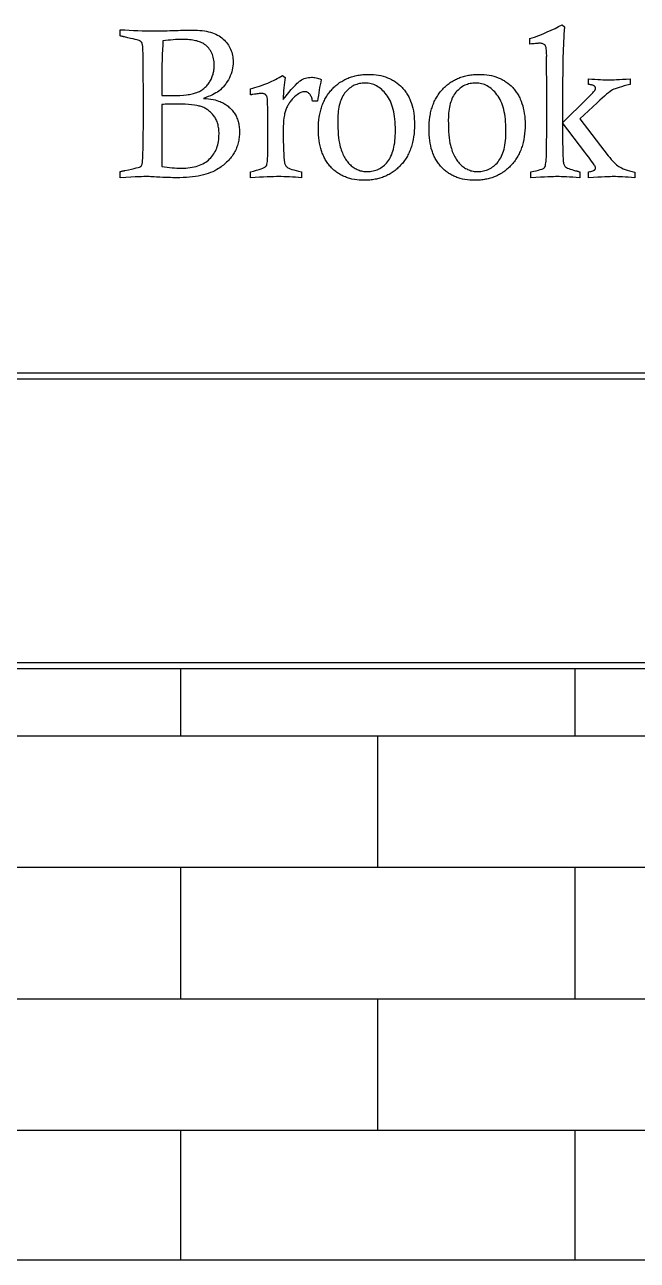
# Model space of a CAD drawing. Extents: x 1231 to 2855, y 3260 to 5268.
# Drawn here: x 2602.1 to 2633.2, y 3259.5 to 3322.2 of the extents above; entities that cross this region are included whole.
import ezdxf

# ---------------------------------------------------------------- set-up
doc = ezdxf.new("R2010")
doc.units = 0
doc.header["$LTSCALE"] = 20
doc.header["$MEASUREMENT"] = 0
for name, color, linetype in [('ACO', 2, 'CONTINUOUS'), ('COTAS', 4, 'CONTINUOUS'), ('MADEIRA', 1, 'CONTINUOUS'), ('PAREDE', 251, 'CONTINUOUS')]:
    doc.layers.add(name, color=color, linetype=linetype)

msp = doc.modelspace()

# ---------------------------------------------------------------- hatches: boundary and pattern name
at = {"layer": 'COTAS'}
h = msp.add_hatch(dxfattribs=at)
h.set_pattern_fill('AR-BRSTD', color=6, scale=2.5, style=0)
h.set_pattern_definition([(0, (0, 3252.779), (0, 6.6675), []), (90, (0, 3252.779), (-10, 6.6675), [6.6675, -6.6675])])
h.paths.add_polyline_path([(2094.345, 3259.522), (2709.645, 3259.522), (2709.645, 3289.543), (2094.345, 3289.543)])

# ---------------------------------------------------------------- linework, layer by layer
at = {"layer": 'ACO'}
for p, q in [((2079.345, 3304.543), (2724.345, 3304.543)), ((2079.345, 3304.243), (2724.345, 3304.243)), ((2079.345, 3289.843), (2724.345, 3289.843)), ((2079.345, 3289.543), (2724.345, 3289.543))]:
    msp.add_line(p, q, dxfattribs=at)
at = {"layer": 'ACO', "color": 124}
for points in [[(2606.933, 3321.633), (2606.933, 3321.943), (2607.166, 3321.931), (2607.392, 3321.919), (2607.616, 3321.909), (2607.833, 3321.9), (2608.047, 3321.894), (2608.255, 3321.891), (2608.459, 3321.888), (2608.661, 3321.888), (2608.788, 3321.888), (2608.921, 3321.888), (2609.052, 3321.891), (2609.185, 3321.891), (2609.322, 3321.894), (2609.458, 3321.9), (2609.595, 3321.903), (2609.734, 3321.909), (2609.868, 3321.912), (2609.998, 3321.915), (2610.116, 3321.919), (2610.231, 3321.922), (2610.333, 3321.925), (2610.429, 3321.928), (2610.519, 3321.928), (2610.6, 3321.928), (2610.727, 3321.925), (2610.851, 3321.922), (2610.972, 3321.912), (2611.09, 3321.9), (2611.202, 3321.884), (2611.307, 3321.863), (2611.412, 3321.841), (2611.512, 3321.813), (2611.608, 3321.785), (2611.698, 3321.751), (2611.785, 3321.714), (2611.868, 3321.67), (2611.946, 3321.627), (2612.02, 3321.58), (2612.092, 3321.528), (2612.157, 3321.472), (2612.219, 3321.413), (2612.275, 3321.354), (2612.328, 3321.292), (2612.377, 3321.227), (2612.424, 3321.162), (2612.464, 3321.093), (2612.501, 3321.022), (2612.535, 3320.951), (2612.566, 3320.876), (2612.591, 3320.802), (2612.613, 3320.724), (2612.632, 3320.644), (2612.644, 3320.56), (2612.653, 3320.476), (2612.66, 3320.392), (2612.663, 3320.305), (2612.66, 3320.203), (2612.65, 3320.104), (2612.635, 3320.001), (2612.613, 3319.902), (2612.588, 3319.8), (2612.554, 3319.701), (2612.517, 3319.601), (2612.47, 3319.502), (2612.421, 3319.403), (2612.365, 3319.31), (2612.334, 3319.263), (2612.303, 3319.22), (2612.272, 3319.176), (2612.241, 3319.133), (2612.207, 3319.093), (2612.169, 3319.052), (2612.132, 3319.012), (2612.095, 3318.975), (2612.017, 3318.9), (2611.934, 3318.832), (2611.865, 3318.782), (2611.788, 3318.736), (2611.704, 3318.689), (2611.611, 3318.643), (2611.509, 3318.596), (2611.4, 3318.55), (2611.282, 3318.506), (2611.155, 3318.463), (2611.288, 3318.45), (2611.416, 3318.435), (2611.533, 3318.419), (2611.642, 3318.401), (2611.744, 3318.379), (2611.837, 3318.354), (2611.924, 3318.326), (2612.005, 3318.298), (2612.058, 3318.274), (2612.114, 3318.246), (2612.166, 3318.218), (2612.216, 3318.19), (2612.266, 3318.159), (2612.315, 3318.128), (2612.362, 3318.094), (2612.405, 3318.06), (2612.452, 3318.022), (2612.492, 3317.982), (2612.535, 3317.945), (2612.573, 3317.901), (2612.613, 3317.858), (2612.647, 3317.814), (2612.684, 3317.768), (2612.718, 3317.721), (2612.749, 3317.672), (2612.781, 3317.622), (2612.808, 3317.569), (2612.833, 3317.517), (2612.858, 3317.461), (2612.88, 3317.405), (2612.898, 3317.346), (2612.917, 3317.287), (2612.933, 3317.225), (2612.945, 3317.163), (2612.957, 3317.101), (2612.967, 3317.036), (2612.973, 3316.968), (2612.979, 3316.899), (2612.982, 3316.828), (2612.982, 3316.757), (2612.982, 3316.685), (2612.979, 3316.614), (2612.973, 3316.543), (2612.967, 3316.471), (2612.957, 3316.403), (2612.945, 3316.335), (2612.933, 3316.267), (2612.917, 3316.201), (2612.898, 3316.136), (2612.88, 3316.071), (2612.858, 3316.009), (2612.833, 3315.947), (2612.808, 3315.885), (2612.781, 3315.823), (2612.749, 3315.764), (2612.718, 3315.705), (2612.684, 3315.649), (2612.647, 3315.593), (2612.61, 3315.538), (2612.57, 3315.482), (2612.526, 3315.429), (2612.483, 3315.376), (2612.436, 3315.324), (2612.387, 3315.274), (2612.334, 3315.224), (2612.281, 3315.175), (2612.228, 3315.125), (2612.169, 3315.078), (2612.11, 3315.032), (2612.052, 3314.988), (2611.986, 3314.945), (2611.921, 3314.902), (2611.828, 3314.846), (2611.732, 3314.793), (2611.627, 3314.743), (2611.518, 3314.697), (2611.403, 3314.657), (2611.282, 3314.616), (2611.158, 3314.582), (2611.028, 3314.551), (2610.891, 3314.523), (2610.749, 3314.501), (2610.6, 3314.48), (2610.448, 3314.464), (2610.29, 3314.452), (2610.125, 3314.443), (2609.958, 3314.436), (2609.781, 3314.436), (2609.697, 3314.436), (2609.598, 3314.436), (2609.489, 3314.439), (2609.371, 3314.443), (2609.238, 3314.449), (2609.095, 3314.455), (2608.943, 3314.461), (2608.776, 3314.47), (2608.664, 3314.477), (2608.565, 3314.483), (2608.481, 3314.486), (2608.407, 3314.492), (2608.348, 3314.495), (2608.304, 3314.495), (2608.27, 3314.498), (2608.251, 3314.498), (2608.211, 3314.498), (2608.134, 3314.495), (2608.022, 3314.489), (2607.876, 3314.483), (2607.693, 3314.474), (2607.476, 3314.461), (2607.222, 3314.449), (2606.933, 3314.436), (2606.933, 3314.747), (2606.97, 3314.756), (2607.008, 3314.765), (2607.042, 3314.771), (2607.073, 3314.778), (2607.101, 3314.784), (2607.128, 3314.79), (2607.153, 3314.796), (2607.175, 3314.799), (2607.349, 3314.836), (2607.504, 3314.871), (2607.637, 3314.902), (2607.749, 3314.93), (2607.842, 3314.957), (2607.913, 3314.979), (2607.941, 3314.992), (2607.966, 3315.001), (2607.985, 3315.013), (2607.997, 3315.023), (2608.009, 3315.038), (2608.022, 3315.06), (2608.034, 3315.085), (2608.047, 3315.116), (2608.053, 3315.153), (2608.062, 3315.193), (2608.068, 3315.24), (2608.072, 3315.292), (2608.081, 3315.441), (2608.09, 3315.649), (2608.096, 3315.916), (2608.103, 3316.236), (2608.106, 3316.611), (2608.109, 3317.045), (2608.112, 3317.535), (2608.112, 3318.081), (2608.103, 3320.42), (2608.099, 3320.594), (2608.096, 3320.746), (2608.09, 3320.882), (2608.084, 3321), (2608.075, 3321.097), (2608.062, 3321.177), (2608.056, 3321.208), (2608.05, 3321.236), (2608.044, 3321.261), (2608.037, 3321.276), (2608.028, 3321.292), (2608.019, 3321.307), (2608.006, 3321.32), (2607.994, 3321.335), (2607.982, 3321.348), (2607.966, 3321.36), (2607.947, 3321.369), (2607.929, 3321.382), (2607.901, 3321.391), (2607.851, 3321.407), (2607.783, 3321.428), (2607.696, 3321.45), (2607.588, 3321.478), (2607.46, 3321.506), (2607.315, 3321.54), (2607.15, 3321.58), (2607.128, 3321.584), (2607.107, 3321.59), (2607.085, 3321.593), (2607.06, 3321.599), (2607.029, 3321.608), (2607.001, 3321.615), (2606.967, 3321.624), (2606.933, 3321.633), (2606.933, 3321.633)], [(2627.708, 3321.494), (2627.944, 3321.574), (2628.167, 3321.658), (2628.384, 3321.742), (2628.592, 3321.829), (2628.794, 3321.919), (2628.986, 3322.009), (2629.169, 3322.105), (2629.343, 3322.198), (2629.467, 3322.086), (2629.451, 3321.903), (2629.439, 3321.717), (2629.429, 3321.528), (2629.42, 3321.342), (2629.411, 3321.155), (2629.402, 3320.966), (2629.395, 3320.777), (2629.389, 3320.588), (2629.386, 3320.368), (2629.38, 3320.091), (2629.377, 3319.756), (2629.374, 3319.362), (2629.374, 3318.913), (2629.371, 3318.404), (2629.371, 3317.839), (2629.371, 3317.213), (2630.614, 3318.45), (2630.686, 3318.522), (2630.751, 3318.587), (2630.81, 3318.646), (2630.86, 3318.699), (2630.903, 3318.745), (2630.937, 3318.785), (2630.965, 3318.82), (2630.987, 3318.847), (2630.999, 3318.866), (2631.008, 3318.882), (2631.018, 3318.897), (2631.027, 3318.916), (2631.033, 3318.931), (2631.036, 3318.947), (2631.039, 3318.959), (2631.039, 3318.975), (2631.039, 3318.99), (2631.036, 3319.009), (2631.03, 3319.024), (2631.024, 3319.04), (2631.015, 3319.055), (2631.005, 3319.068), (2630.993, 3319.08), (2630.98, 3319.093), (2630.962, 3319.105), (2630.94, 3319.117), (2630.912, 3319.127), (2630.878, 3319.136), (2630.838, 3319.145), (2630.794, 3319.155), (2630.745, 3319.161), (2630.692, 3319.167), (2630.692, 3319.456), (2630.856, 3319.443), (2631.012, 3319.431), (2631.154, 3319.421), (2631.288, 3319.412), (2631.412, 3319.406), (2631.52, 3319.403), (2631.623, 3319.4), (2631.713, 3319.4), (2631.784, 3319.4), (2631.871, 3319.403), (2631.979, 3319.406), (2632.107, 3319.412), (2632.249, 3319.421), (2632.414, 3319.431), (2632.594, 3319.443), (2632.795, 3319.456), (2632.795, 3319.167), (2632.634, 3319.127), (2632.485, 3319.089), (2632.355, 3319.052), (2632.237, 3319.018), (2632.131, 3318.984), (2632.045, 3318.953), (2631.97, 3318.922), (2631.908, 3318.891), (2631.849, 3318.857), (2631.781, 3318.807), (2631.697, 3318.745), (2631.604, 3318.668), (2631.502, 3318.581), (2631.384, 3318.478), (2631.257, 3318.364), (2631.12, 3318.233), (2630.242, 3317.421), (2631.688, 3315.55), (2631.765, 3315.454), (2631.84, 3315.364), (2631.911, 3315.283), (2631.979, 3315.209), (2632.048, 3315.144), (2632.11, 3315.088), (2632.169, 3315.041), (2632.228, 3315.001), (2632.29, 3314.964), (2632.361, 3314.93), (2632.445, 3314.892), (2632.541, 3314.858), (2632.646, 3314.821), (2632.761, 3314.787), (2632.891, 3314.75), (2633.028, 3314.716), (2633.028, 3314.436), (2632.86, 3314.449), (2632.702, 3314.461), (2632.553, 3314.47), (2632.414, 3314.477), (2632.286, 3314.483), (2632.169, 3314.489), (2632.06, 3314.492), (2631.964, 3314.492), (2631.886, 3314.492), (2631.787, 3314.489), (2631.663, 3314.483), (2631.517, 3314.477), (2631.347, 3314.47), (2631.151, 3314.461), (2630.934, 3314.449), (2630.692, 3314.436), (2630.692, 3314.731), (2630.754, 3314.747), (2630.81, 3314.759), (2630.86, 3314.774), (2630.9, 3314.787), (2630.934, 3314.799), (2630.962, 3314.809), (2630.98, 3314.818), (2630.993, 3314.827), (2631.002, 3314.836), (2631.012, 3314.849), (2631.021, 3314.861), (2631.027, 3314.874), (2631.033, 3314.886), (2631.036, 3314.899), (2631.039, 3314.911), (2631.039, 3314.926), (2631.039, 3314.942), (2631.036, 3314.957), (2631.033, 3314.973), (2631.03, 3314.988), (2631.024, 3315.004), (2631.015, 3315.02), (2631.008, 3315.038), (2630.996, 3315.054), (2630.977, 3315.088), (2630.943, 3315.137), (2630.9, 3315.199), (2630.844, 3315.277), (2630.776, 3315.37), (2630.695, 3315.476), (2630.605, 3315.593), (2630.503, 3315.727), (2629.371, 3317.213), (2629.371, 3316.844), (2629.371, 3316.512), (2629.374, 3316.214), (2629.377, 3315.956), (2629.38, 3315.736), (2629.386, 3315.553), (2629.392, 3315.41), (2629.398, 3315.302), (2629.405, 3315.252), (2629.411, 3315.203), (2629.423, 3315.159), (2629.436, 3315.119), (2629.448, 3315.082), (2629.467, 3315.051), (2629.485, 3315.02), (2629.507, 3314.995), (2629.535, 3314.97), (2629.575, 3314.948), (2629.622, 3314.923), (2629.681, 3314.899), (2629.752, 3314.871), (2629.833, 3314.846), (2629.923, 3314.821), (2630.022, 3314.793), (2630.044, 3314.79), (2630.065, 3314.784), (2630.09, 3314.778), (2630.115, 3314.771), (2630.146, 3314.762), (2630.174, 3314.753), (2630.208, 3314.743), (2630.242, 3314.731), (2630.242, 3314.436), (2630.056, 3314.449), (2629.882, 3314.461), (2629.718, 3314.47), (2629.569, 3314.477), (2629.429, 3314.483), (2629.305, 3314.489), (2629.191, 3314.492), (2629.088, 3314.492), (2629.011, 3314.492), (2628.908, 3314.489), (2628.781, 3314.483), (2628.626, 3314.477), (2628.449, 3314.47), (2628.244, 3314.461), (2628.015, 3314.449), (2627.761, 3314.436), (2627.761, 3314.731), (2627.906, 3314.762), (2628.034, 3314.793), (2628.142, 3314.821), (2628.238, 3314.846), (2628.316, 3314.871), (2628.375, 3314.895), (2628.4, 3314.908), (2628.421, 3314.92), (2628.437, 3314.93), (2628.449, 3314.942), (2628.458, 3314.951), (2628.468, 3314.967), (2628.474, 3314.985), (2628.483, 3315.004), (2628.499, 3315.054), (2628.511, 3315.116), (2628.524, 3315.187), (2628.533, 3315.274), (2628.542, 3315.37), (2628.548, 3315.479), (2628.552, 3315.662), (2628.558, 3315.916), (2628.561, 3316.239), (2628.564, 3316.629), (2628.564, 3317.089), (2628.567, 3317.616), (2628.567, 3318.212), (2628.567, 3318.875), (2628.558, 3320.346), (2628.558, 3320.364), (2628.558, 3320.38), (2628.558, 3320.399), (2628.558, 3320.417), (2628.558, 3320.433), (2628.558, 3320.451), (2628.558, 3320.47), (2628.561, 3320.485), (2628.561, 3320.504), (2628.561, 3320.523), (2628.561, 3320.541), (2628.561, 3320.56), (2628.561, 3320.578), (2628.564, 3320.597), (2628.564, 3320.616), (2628.564, 3320.637), (2628.561, 3320.737), (2628.558, 3320.827), (2628.552, 3320.907), (2628.542, 3320.976), (2628.533, 3321.034), (2628.517, 3321.084), (2628.511, 3321.106), (2628.502, 3321.124), (2628.493, 3321.14), (2628.483, 3321.155), (2628.462, 3321.18), (2628.437, 3321.199), (2628.406, 3321.217), (2628.372, 3321.23), (2628.334, 3321.242), (2628.294, 3321.249), (2628.251, 3321.255), (2628.201, 3321.255), (2628.154, 3321.255), (2628.108, 3321.252), (2628.052, 3321.249), (2627.993, 3321.245), (2627.931, 3321.236), (2627.86, 3321.23), (2627.788, 3321.221), (2627.708, 3321.208), (2627.708, 3321.494), (2627.708, 3321.494)], [(2609.046, 3318.609), (2609.154, 3318.609), (2609.25, 3318.609), (2609.334, 3318.606), (2609.405, 3318.606), (2609.461, 3318.606), (2609.508, 3318.606), (2609.539, 3318.606), (2609.557, 3318.606), (2609.765, 3318.606), (2609.958, 3318.615), (2610.138, 3318.624), (2610.299, 3318.643), (2610.376, 3318.652), (2610.451, 3318.661), (2610.519, 3318.674), (2610.587, 3318.689), (2610.649, 3318.702), (2610.708, 3318.717), (2610.761, 3318.736), (2610.814, 3318.751), (2610.863, 3318.773), (2610.91, 3318.792), (2610.956, 3318.816), (2611.003, 3318.841), (2611.046, 3318.866), (2611.09, 3318.894), (2611.133, 3318.925), (2611.174, 3318.956), (2611.214, 3318.99), (2611.251, 3319.024), (2611.288, 3319.062), (2611.326, 3319.102), (2611.36, 3319.142), (2611.394, 3319.186), (2611.425, 3319.229), (2611.456, 3319.276), (2611.487, 3319.322), (2611.515, 3319.369), (2611.54, 3319.418), (2611.564, 3319.468), (2611.586, 3319.521), (2611.605, 3319.57), (2611.623, 3319.623), (2611.642, 3319.676), (2611.654, 3319.732), (2611.667, 3319.787), (2611.679, 3319.843), (2611.685, 3319.902), (2611.695, 3319.958), (2611.698, 3320.017), (2611.701, 3320.079), (2611.701, 3320.141), (2611.701, 3320.225), (2611.695, 3320.312), (2611.685, 3320.392), (2611.673, 3320.47), (2611.654, 3320.544), (2611.633, 3320.619), (2611.608, 3320.69), (2611.58, 3320.755), (2611.549, 3320.82), (2611.512, 3320.882), (2611.471, 3320.941), (2611.428, 3321), (2611.381, 3321.053), (2611.332, 3321.103), (2611.276, 3321.152), (2611.217, 3321.199), (2611.174, 3321.23), (2611.124, 3321.258), (2611.071, 3321.286), (2611.015, 3321.311), (2610.956, 3321.332), (2610.894, 3321.354), (2610.829, 3321.373), (2610.761, 3321.388), (2610.687, 3321.404), (2610.612, 3321.416), (2610.531, 3321.428), (2610.451, 3321.438), (2610.364, 3321.444), (2610.274, 3321.45), (2610.181, 3321.453), (2610.085, 3321.453), (2609.97, 3321.45), (2609.855, 3321.447), (2609.734, 3321.441), (2609.613, 3321.432), (2609.489, 3321.422), (2609.365, 3321.407), (2609.235, 3321.391), (2609.105, 3321.373), (2609.089, 3321.165), (2609.077, 3320.935), (2609.067, 3320.69), (2609.058, 3320.426), (2609.049, 3320.141), (2609.046, 3319.84), (2609.042, 3319.521), (2609.042, 3319.183), (2609.042, 3319.13), (2609.042, 3319.071), (2609.042, 3319.009), (2609.042, 3318.941), (2609.042, 3318.866), (2609.046, 3318.785), (2609.046, 3318.702), (2609.046, 3318.609), (2609.046, 3318.609)], [(2613.537, 3318.643), (2613.537, 3318.944), (2613.655, 3318.975), (2613.77, 3319.009), (2613.885, 3319.043), (2613.997, 3319.08), (2614.105, 3319.117), (2614.214, 3319.158), (2614.316, 3319.198), (2614.422, 3319.238), (2614.521, 3319.282), (2614.62, 3319.328), (2614.716, 3319.375), (2614.809, 3319.421), (2614.902, 3319.471), (2614.992, 3319.521), (2615.079, 3319.573), (2615.163, 3319.626), (2615.296, 3319.527), (2615.278, 3319.397), (2615.259, 3319.263), (2615.244, 3319.127), (2615.231, 3318.99), (2615.222, 3318.847), (2615.213, 3318.702), (2615.206, 3318.556), (2615.2, 3318.404), (2615.349, 3318.59), (2615.486, 3318.754), (2615.61, 3318.903), (2615.724, 3319.031), (2615.827, 3319.139), (2615.917, 3319.232), (2615.957, 3319.269), (2615.994, 3319.304), (2616.031, 3319.331), (2616.063, 3319.356), (2616.125, 3319.397), (2616.19, 3319.434), (2616.258, 3319.462), (2616.329, 3319.487), (2616.404, 3319.505), (2616.478, 3319.521), (2616.559, 3319.527), (2616.64, 3319.53), (2616.695, 3319.53), (2616.751, 3319.524), (2616.81, 3319.514), (2616.872, 3319.502), (2616.934, 3319.487), (2616.996, 3319.468), (2617.061, 3319.446), (2617.13, 3319.421), (2617.102, 3319.285), (2617.074, 3319.148), (2617.049, 3319.012), (2617.027, 3318.875), (2617.006, 3318.736), (2616.984, 3318.599), (2616.965, 3318.46), (2616.947, 3318.32), (2616.689, 3318.32), (2616.677, 3318.379), (2616.664, 3318.438), (2616.646, 3318.491), (2616.63, 3318.537), (2616.608, 3318.581), (2616.587, 3318.621), (2616.562, 3318.655), (2616.537, 3318.686), (2616.509, 3318.714), (2616.481, 3318.736), (2616.453, 3318.758), (2616.422, 3318.773), (2616.394, 3318.785), (2616.363, 3318.795), (2616.329, 3318.798), (2616.298, 3318.801), (2616.246, 3318.798), (2616.193, 3318.789), (2616.14, 3318.773), (2616.087, 3318.751), (2616.031, 3318.723), (2615.976, 3318.689), (2615.917, 3318.649), (2615.858, 3318.606), (2615.774, 3318.531), (2615.696, 3318.454), (2615.659, 3318.413), (2615.625, 3318.373), (2615.591, 3318.333), (2615.56, 3318.292), (2615.529, 3318.249), (2615.498, 3318.205), (2615.47, 3318.162), (2615.445, 3318.119), (2615.42, 3318.075), (2615.399, 3318.029), (2615.374, 3317.982), (2615.355, 3317.935), (2615.337, 3317.886), (2615.318, 3317.836), (2615.303, 3317.783), (2615.287, 3317.728), (2615.275, 3317.669), (2615.262, 3317.607), (2615.25, 3317.545), (2615.24, 3317.479), (2615.222, 3317.34), (2615.209, 3317.191), (2615.203, 3317.033), (2615.2, 3316.865), (2615.2, 3316.571), (2615.203, 3316.301), (2615.209, 3316.056), (2615.216, 3315.835), (2615.225, 3315.643), (2615.237, 3315.476), (2615.25, 3315.33), (2615.265, 3315.212), (2615.275, 3315.175), (2615.284, 3315.137), (2615.299, 3315.103), (2615.315, 3315.072), (2615.334, 3315.041), (2615.355, 3315.013), (2615.38, 3314.988), (2615.405, 3314.964), (2615.442, 3314.942), (2615.495, 3314.917), (2615.56, 3314.889), (2615.644, 3314.861), (2615.743, 3314.83), (2615.855, 3314.799), (2615.985, 3314.765), (2616.128, 3314.731), (2616.128, 3314.436), (2615.973, 3314.449), (2615.817, 3314.461), (2615.665, 3314.47), (2615.52, 3314.477), (2615.377, 3314.483), (2615.237, 3314.489), (2615.101, 3314.492), (2614.971, 3314.492), (2614.853, 3314.492), (2614.716, 3314.489), (2614.564, 3314.483), (2614.394, 3314.477), (2614.207, 3314.47), (2614, 3314.461), (2613.776, 3314.449), (2613.537, 3314.436), (2613.537, 3314.731), (2613.702, 3314.774), (2613.848, 3314.815), (2613.975, 3314.855), (2614.083, 3314.889), (2614.17, 3314.923), (2614.242, 3314.954), (2614.27, 3314.97), (2614.291, 3314.982), (2614.31, 3314.998), (2614.322, 3315.01), (2614.335, 3315.023), (2614.344, 3315.038), (2614.353, 3315.057), (2614.363, 3315.078), (2614.378, 3315.128), (2614.39, 3315.19), (2614.403, 3315.261), (2614.409, 3315.342), (2614.412, 3315.432), (2614.415, 3315.534), (2614.425, 3316.685), (2614.425, 3317.082), (2614.422, 3317.43), (2614.422, 3317.731), (2614.415, 3317.982), (2614.412, 3318.184), (2614.406, 3318.339), (2614.4, 3318.444), (2614.394, 3318.5), (2614.387, 3318.525), (2614.378, 3318.55), (2614.369, 3318.571), (2614.356, 3318.593), (2614.344, 3318.612), (2614.328, 3318.627), (2614.313, 3318.643), (2614.297, 3318.658), (2614.279, 3318.671), (2614.257, 3318.68), (2614.235, 3318.689), (2614.214, 3318.699), (2614.189, 3318.702), (2614.164, 3318.708), (2614.136, 3318.711), (2614.108, 3318.711), (2614.071, 3318.711), (2614.031, 3318.708), (2613.984, 3318.702), (2613.931, 3318.699), (2613.872, 3318.689), (2613.81, 3318.68), (2613.742, 3318.671), (2613.668, 3318.658), (2613.655, 3318.658), (2613.643, 3318.655), (2613.627, 3318.652), (2613.612, 3318.652), (2613.593, 3318.649), (2613.578, 3318.646), (2613.556, 3318.646), (2613.537, 3318.643), (2613.537, 3318.643)], [(2616.987, 3316.906), (2616.99, 3317.064), (2616.999, 3317.219), (2617.012, 3317.368), (2617.03, 3317.514), (2617.043, 3317.585), (2617.055, 3317.653), (2617.071, 3317.725), (2617.086, 3317.793), (2617.102, 3317.858), (2617.12, 3317.926), (2617.142, 3317.988), (2617.164, 3318.053), (2617.185, 3318.115), (2617.21, 3318.177), (2617.235, 3318.239), (2617.26, 3318.298), (2617.288, 3318.357), (2617.319, 3318.413), (2617.35, 3318.472), (2617.381, 3318.528), (2617.415, 3318.581), (2617.449, 3318.633), (2617.486, 3318.686), (2617.524, 3318.739), (2617.561, 3318.789), (2617.601, 3318.838), (2617.645, 3318.885), (2617.688, 3318.934), (2617.731, 3318.978), (2617.775, 3319.024), (2617.821, 3319.065), (2617.868, 3319.108), (2617.918, 3319.148), (2617.964, 3319.186), (2618.014, 3319.223), (2618.063, 3319.26), (2618.116, 3319.294), (2618.169, 3319.325), (2618.222, 3319.356), (2618.274, 3319.387), (2618.327, 3319.415), (2618.383, 3319.443), (2618.439, 3319.468), (2618.498, 3319.493), (2618.554, 3319.514), (2618.612, 3319.536), (2618.671, 3319.555), (2618.733, 3319.573), (2618.795, 3319.592), (2618.858, 3319.604), (2618.92, 3319.62), (2618.985, 3319.632), (2619.047, 3319.642), (2619.115, 3319.654), (2619.18, 3319.66), (2619.248, 3319.666), (2619.385, 3319.676), (2619.524, 3319.679), (2619.658, 3319.676), (2619.788, 3319.67), (2619.912, 3319.654), (2620.036, 3319.635), (2620.154, 3319.614), (2620.269, 3319.586), (2620.381, 3319.552), (2620.489, 3319.511), (2620.595, 3319.465), (2620.697, 3319.415), (2620.747, 3319.39), (2620.793, 3319.362), (2620.843, 3319.331), (2620.889, 3319.3), (2620.979, 3319.235), (2621.069, 3319.164), (2621.153, 3319.089), (2621.234, 3319.006), (2621.271, 3318.965), (2621.308, 3318.922), (2621.345, 3318.875), (2621.38, 3318.832), (2621.414, 3318.782), (2621.448, 3318.736), (2621.479, 3318.686), (2621.51, 3318.637), (2621.538, 3318.587), (2621.566, 3318.534), (2621.59, 3318.481), (2621.615, 3318.429), (2621.662, 3318.317), (2621.705, 3318.202), (2621.742, 3318.081), (2621.773, 3317.957), (2621.801, 3317.83), (2621.823, 3317.697), (2621.839, 3317.56), (2621.851, 3317.421), (2621.86, 3317.278), (2621.863, 3317.129), (2621.86, 3316.968), (2621.851, 3316.813), (2621.839, 3316.661), (2621.817, 3316.512), (2621.792, 3316.369), (2621.764, 3316.229), (2621.746, 3316.161), (2621.727, 3316.093), (2621.708, 3316.028), (2621.687, 3315.963), (2621.662, 3315.897), (2621.64, 3315.835), (2621.612, 3315.773), (2621.587, 3315.711), (2621.559, 3315.652), (2621.528, 3315.593), (2621.497, 3315.538), (2621.466, 3315.482), (2621.432, 3315.426), (2621.395, 3315.37), (2621.361, 3315.317), (2621.321, 3315.265), (2621.283, 3315.215), (2621.243, 3315.165), (2621.2, 3315.116), (2621.156, 3315.066), (2621.113, 3315.02), (2621.066, 3314.976), (2621.02, 3314.933), (2620.973, 3314.889), (2620.924, 3314.849), (2620.877, 3314.809), (2620.827, 3314.771), (2620.778, 3314.734), (2620.725, 3314.7), (2620.672, 3314.666), (2620.619, 3314.635), (2620.567, 3314.604), (2620.514, 3314.576), (2620.458, 3314.548), (2620.402, 3314.52), (2620.343, 3314.498), (2620.288, 3314.474), (2620.229, 3314.452), (2620.17, 3314.433), (2620.108, 3314.415), (2620.049, 3314.396), (2619.987, 3314.38), (2619.925, 3314.368), (2619.859, 3314.356), (2619.797, 3314.343), (2619.732, 3314.334), (2619.667, 3314.325), (2619.599, 3314.318), (2619.462, 3314.309), (2619.326, 3314.306), (2619.189, 3314.309), (2619.059, 3314.318), (2618.935, 3314.331), (2618.811, 3314.349), (2618.69, 3314.371), (2618.575, 3314.402), (2618.519, 3314.418), (2618.464, 3314.436), (2618.408, 3314.455), (2618.355, 3314.477), (2618.299, 3314.498), (2618.249, 3314.52), (2618.197, 3314.545), (2618.147, 3314.57), (2618.097, 3314.598), (2618.048, 3314.626), (2618.001, 3314.657), (2617.955, 3314.688), (2617.908, 3314.719), (2617.865, 3314.753), (2617.818, 3314.79), (2617.775, 3314.824), (2617.735, 3314.861), (2617.691, 3314.902), (2617.651, 3314.942), (2617.614, 3314.985), (2617.573, 3315.026), (2617.536, 3315.072), (2617.502, 3315.116), (2617.465, 3315.162), (2617.434, 3315.209), (2617.4, 3315.258), (2617.369, 3315.308), (2617.337, 3315.358), (2617.31, 3315.41), (2617.282, 3315.463), (2617.257, 3315.516), (2617.232, 3315.572), (2617.207, 3315.628), (2617.185, 3315.686), (2617.164, 3315.742), (2617.145, 3315.804), (2617.108, 3315.925), (2617.077, 3316.053), (2617.049, 3316.183), (2617.027, 3316.319), (2617.012, 3316.459), (2616.999, 3316.605), (2616.99, 3316.754), (2616.987, 3316.906), (2616.987, 3316.906)], [(2622.596, 3316.906), (2622.599, 3317.064), (2622.605, 3317.219), (2622.62, 3317.368), (2622.639, 3317.514), (2622.648, 3317.585), (2622.664, 3317.653), (2622.676, 3317.725), (2622.692, 3317.793), (2622.71, 3317.858), (2622.729, 3317.926), (2622.748, 3317.988), (2622.769, 3318.053), (2622.791, 3318.115), (2622.816, 3318.177), (2622.841, 3318.239), (2622.865, 3318.298), (2622.893, 3318.357), (2622.924, 3318.413), (2622.955, 3318.472), (2622.986, 3318.528), (2623.021, 3318.581), (2623.055, 3318.633), (2623.092, 3318.686), (2623.129, 3318.739), (2623.169, 3318.789), (2623.21, 3318.838), (2623.25, 3318.885), (2623.294, 3318.934), (2623.337, 3318.978), (2623.383, 3319.024), (2623.427, 3319.065), (2623.477, 3319.108), (2623.523, 3319.148), (2623.573, 3319.186), (2623.619, 3319.223), (2623.672, 3319.26), (2623.722, 3319.294), (2623.774, 3319.325), (2623.827, 3319.356), (2623.88, 3319.387), (2623.936, 3319.415), (2623.988, 3319.443), (2624.044, 3319.468), (2624.103, 3319.493), (2624.159, 3319.514), (2624.218, 3319.536), (2624.28, 3319.555), (2624.339, 3319.573), (2624.401, 3319.592), (2624.463, 3319.604), (2624.525, 3319.62), (2624.59, 3319.632), (2624.655, 3319.642), (2624.72, 3319.654), (2624.786, 3319.66), (2624.854, 3319.666), (2624.99, 3319.676), (2625.133, 3319.679), (2625.263, 3319.676), (2625.394, 3319.67), (2625.521, 3319.654), (2625.642, 3319.635), (2625.76, 3319.614), (2625.878, 3319.586), (2625.989, 3319.552), (2626.098, 3319.511), (2626.2, 3319.465), (2626.303, 3319.415), (2626.352, 3319.39), (2626.402, 3319.362), (2626.448, 3319.331), (2626.495, 3319.3), (2626.588, 3319.235), (2626.675, 3319.164), (2626.759, 3319.089), (2626.839, 3319.006), (2626.876, 3318.965), (2626.917, 3318.922), (2626.951, 3318.875), (2626.988, 3318.832), (2627.019, 3318.782), (2627.053, 3318.736), (2627.084, 3318.686), (2627.115, 3318.637), (2627.143, 3318.587), (2627.171, 3318.534), (2627.199, 3318.481), (2627.224, 3318.429), (2627.27, 3318.317), (2627.311, 3318.202), (2627.348, 3318.081), (2627.379, 3317.957), (2627.407, 3317.83), (2627.429, 3317.697), (2627.447, 3317.56), (2627.46, 3317.421), (2627.466, 3317.278), (2627.469, 3317.129), (2627.466, 3316.968), (2627.457, 3316.813), (2627.444, 3316.661), (2627.425, 3316.512), (2627.401, 3316.369), (2627.37, 3316.229), (2627.351, 3316.161), (2627.332, 3316.093), (2627.314, 3316.028), (2627.292, 3315.963), (2627.27, 3315.897), (2627.246, 3315.835), (2627.221, 3315.773), (2627.193, 3315.711), (2627.165, 3315.652), (2627.134, 3315.593), (2627.103, 3315.538), (2627.072, 3315.482), (2627.038, 3315.426), (2627.004, 3315.37), (2626.966, 3315.317), (2626.929, 3315.265), (2626.889, 3315.215), (2626.849, 3315.165), (2626.805, 3315.116), (2626.762, 3315.066), (2626.718, 3315.02), (2626.672, 3314.976), (2626.625, 3314.933), (2626.579, 3314.889), (2626.532, 3314.849), (2626.482, 3314.809), (2626.433, 3314.771), (2626.383, 3314.734), (2626.33, 3314.7), (2626.281, 3314.666), (2626.228, 3314.635), (2626.172, 3314.604), (2626.12, 3314.576), (2626.064, 3314.548), (2626.008, 3314.52), (2625.952, 3314.498), (2625.893, 3314.474), (2625.834, 3314.452), (2625.775, 3314.433), (2625.716, 3314.415), (2625.654, 3314.396), (2625.592, 3314.38), (2625.53, 3314.368), (2625.468, 3314.356), (2625.403, 3314.343), (2625.338, 3314.334), (2625.273, 3314.325), (2625.204, 3314.318), (2625.071, 3314.309), (2624.931, 3314.306), (2624.798, 3314.309), (2624.668, 3314.318), (2624.541, 3314.331), (2624.416, 3314.349), (2624.295, 3314.371), (2624.181, 3314.402), (2624.125, 3314.418), (2624.069, 3314.436), (2624.013, 3314.455), (2623.96, 3314.477), (2623.908, 3314.498), (2623.855, 3314.52), (2623.802, 3314.545), (2623.753, 3314.57), (2623.703, 3314.598), (2623.653, 3314.626), (2623.607, 3314.657), (2623.56, 3314.688), (2623.514, 3314.719), (2623.47, 3314.753), (2623.427, 3314.79), (2623.383, 3314.824), (2623.34, 3314.861), (2623.3, 3314.902), (2623.259, 3314.942), (2623.219, 3314.985), (2623.179, 3315.026), (2623.142, 3315.072), (2623.107, 3315.116), (2623.073, 3315.162), (2623.039, 3315.209), (2623.005, 3315.258), (2622.974, 3315.308), (2622.946, 3315.358), (2622.915, 3315.41), (2622.89, 3315.463), (2622.862, 3315.516), (2622.837, 3315.572), (2622.813, 3315.628), (2622.791, 3315.686), (2622.769, 3315.742), (2622.751, 3315.804), (2622.713, 3315.925), (2622.682, 3316.053), (2622.654, 3316.183), (2622.633, 3316.319), (2622.617, 3316.459), (2622.605, 3316.605), (2622.596, 3316.754), (2622.596, 3316.906), (2622.596, 3316.906)], [(2617.967, 3317.368), (2617.97, 3317.157), (2617.973, 3316.961), (2617.983, 3316.778), (2617.995, 3316.614), (2618.011, 3316.459), (2618.029, 3316.319), (2618.051, 3316.195), (2618.076, 3316.087), (2618.097, 3316.003), (2618.119, 3315.925), (2618.144, 3315.848), (2618.172, 3315.773), (2618.2, 3315.702), (2618.228, 3315.634), (2618.259, 3315.565), (2618.293, 3315.503), (2618.327, 3315.441), (2618.361, 3315.382), (2618.398, 3315.327), (2618.439, 3315.271), (2618.479, 3315.221), (2618.519, 3315.172), (2618.563, 3315.128), (2618.609, 3315.085), (2618.656, 3315.041), (2618.702, 3315.004), (2618.749, 3314.97), (2618.799, 3314.936), (2618.848, 3314.905), (2618.898, 3314.88), (2618.951, 3314.855), (2619.003, 3314.83), (2619.056, 3314.812), (2619.112, 3314.793), (2619.168, 3314.781), (2619.224, 3314.768), (2619.282, 3314.759), (2619.338, 3314.753), (2619.4, 3314.75), (2619.459, 3314.747), (2619.537, 3314.75), (2619.611, 3314.756), (2619.686, 3314.765), (2619.76, 3314.778), (2619.828, 3314.796), (2619.897, 3314.818), (2619.965, 3314.843), (2620.03, 3314.871), (2620.095, 3314.905), (2620.154, 3314.939), (2620.216, 3314.982), (2620.275, 3315.026), (2620.331, 3315.072), (2620.384, 3315.125), (2620.436, 3315.181), (2620.489, 3315.243), (2620.539, 3315.305), (2620.585, 3315.376), (2620.626, 3315.448), (2620.666, 3315.525), (2620.703, 3315.609), (2620.734, 3315.696), (2620.765, 3315.789), (2620.793, 3315.888), (2620.815, 3315.987), (2620.837, 3316.096), (2620.855, 3316.205), (2620.868, 3316.322), (2620.88, 3316.443), (2620.886, 3316.567), (2620.892, 3316.698), (2620.892, 3316.831), (2620.892, 3316.983), (2620.886, 3317.129), (2620.877, 3317.269), (2620.865, 3317.405), (2620.849, 3317.535), (2620.827, 3317.662), (2620.806, 3317.783), (2620.778, 3317.898), (2620.75, 3318.01), (2620.716, 3318.115), (2620.678, 3318.218), (2620.635, 3318.314), (2620.592, 3318.404), (2620.542, 3318.491), (2620.492, 3318.571), (2620.436, 3318.649), (2620.378, 3318.72), (2620.319, 3318.789), (2620.26, 3318.851), (2620.198, 3318.906), (2620.136, 3318.962), (2620.07, 3319.009), (2620.005, 3319.052), (2619.94, 3319.093), (2619.872, 3319.127), (2619.801, 3319.158), (2619.732, 3319.183), (2619.661, 3319.204), (2619.587, 3319.22), (2619.512, 3319.232), (2619.438, 3319.238), (2619.363, 3319.241), (2619.286, 3319.238), (2619.211, 3319.232), (2619.14, 3319.223), (2619.068, 3319.21), (2619, 3319.195), (2618.935, 3319.173), (2618.87, 3319.152), (2618.805, 3319.124), (2618.743, 3319.093), (2618.684, 3319.058), (2618.625, 3319.021), (2618.569, 3318.978), (2618.513, 3318.934), (2618.46, 3318.885), (2618.408, 3318.832), (2618.358, 3318.776), (2618.312, 3318.717), (2618.268, 3318.655), (2618.225, 3318.587), (2618.187, 3318.516), (2618.153, 3318.441), (2618.119, 3318.36), (2618.091, 3318.28), (2618.066, 3318.193), (2618.042, 3318.103), (2618.023, 3318.01), (2618.004, 3317.911), (2617.992, 3317.808), (2617.983, 3317.706), (2617.973, 3317.594), (2617.97, 3317.483), (2617.967, 3317.368), (2617.967, 3317.368)], [(2623.573, 3317.368), (2623.576, 3317.157), (2623.582, 3316.961), (2623.588, 3316.778), (2623.601, 3316.614), (2623.616, 3316.459), (2623.635, 3316.319), (2623.656, 3316.195), (2623.681, 3316.087), (2623.703, 3316.003), (2623.728, 3315.925), (2623.753, 3315.848), (2623.777, 3315.773), (2623.805, 3315.702), (2623.836, 3315.634), (2623.867, 3315.565), (2623.898, 3315.503), (2623.933, 3315.441), (2623.97, 3315.382), (2624.007, 3315.327), (2624.044, 3315.271), (2624.085, 3315.221), (2624.128, 3315.172), (2624.171, 3315.128), (2624.215, 3315.085), (2624.261, 3315.041), (2624.308, 3315.004), (2624.354, 3314.97), (2624.404, 3314.936), (2624.454, 3314.905), (2624.506, 3314.88), (2624.556, 3314.855), (2624.609, 3314.83), (2624.662, 3314.812), (2624.717, 3314.793), (2624.773, 3314.781), (2624.829, 3314.768), (2624.888, 3314.759), (2624.947, 3314.753), (2625.006, 3314.75), (2625.065, 3314.747), (2625.142, 3314.75), (2625.22, 3314.756), (2625.291, 3314.765), (2625.366, 3314.778), (2625.434, 3314.796), (2625.505, 3314.818), (2625.57, 3314.843), (2625.636, 3314.871), (2625.701, 3314.905), (2625.763, 3314.939), (2625.822, 3314.982), (2625.881, 3315.026), (2625.936, 3315.072), (2625.992, 3315.125), (2626.045, 3315.181), (2626.095, 3315.243), (2626.144, 3315.305), (2626.191, 3315.376), (2626.231, 3315.448), (2626.272, 3315.525), (2626.309, 3315.609), (2626.343, 3315.696), (2626.371, 3315.789), (2626.399, 3315.888), (2626.424, 3315.987), (2626.442, 3316.096), (2626.461, 3316.205), (2626.473, 3316.322), (2626.486, 3316.443), (2626.492, 3316.567), (2626.498, 3316.698), (2626.498, 3316.831), (2626.498, 3316.983), (2626.492, 3317.129), (2626.482, 3317.269), (2626.47, 3317.405), (2626.455, 3317.535), (2626.436, 3317.662), (2626.411, 3317.783), (2626.386, 3317.898), (2626.355, 3318.01), (2626.321, 3318.115), (2626.284, 3318.218), (2626.244, 3318.314), (2626.197, 3318.404), (2626.151, 3318.491), (2626.098, 3318.571), (2626.042, 3318.649), (2625.986, 3318.72), (2625.927, 3318.789), (2625.865, 3318.851), (2625.803, 3318.906), (2625.741, 3318.962), (2625.676, 3319.009), (2625.611, 3319.052), (2625.546, 3319.093), (2625.477, 3319.127), (2625.409, 3319.158), (2625.338, 3319.183), (2625.266, 3319.204), (2625.195, 3319.22), (2625.121, 3319.232), (2625.043, 3319.238), (2624.969, 3319.241), (2624.891, 3319.238), (2624.82, 3319.232), (2624.745, 3319.223), (2624.677, 3319.21), (2624.606, 3319.195), (2624.541, 3319.173), (2624.475, 3319.152), (2624.41, 3319.124), (2624.348, 3319.093), (2624.289, 3319.058), (2624.23, 3319.021), (2624.175, 3318.978), (2624.119, 3318.934), (2624.066, 3318.885), (2624.013, 3318.832), (2623.964, 3318.776), (2623.917, 3318.717), (2623.874, 3318.655), (2623.83, 3318.587), (2623.793, 3318.516), (2623.759, 3318.441), (2623.728, 3318.36), (2623.697, 3318.28), (2623.672, 3318.193), (2623.647, 3318.103), (2623.629, 3318.01), (2623.613, 3317.911), (2623.598, 3317.808), (2623.588, 3317.706), (2623.579, 3317.594), (2623.576, 3317.483), (2623.573, 3317.368), (2623.573, 3317.368)], [(2609.046, 3315.007), (2609.182, 3314.985), (2609.312, 3314.97), (2609.44, 3314.954), (2609.567, 3314.942), (2609.688, 3314.933), (2609.802, 3314.926), (2609.917, 3314.923), (2610.029, 3314.92), (2610.147, 3314.923), (2610.262, 3314.926), (2610.373, 3314.936), (2610.482, 3314.951), (2610.584, 3314.967), (2610.687, 3314.985), (2610.783, 3315.01), (2610.873, 3315.038), (2610.963, 3315.069), (2611.046, 3315.103), (2611.127, 3315.14), (2611.205, 3315.184), (2611.276, 3315.227), (2611.344, 3315.277), (2611.409, 3315.33), (2611.471, 3315.386), (2611.53, 3315.448), (2611.583, 3315.51), (2611.633, 3315.575), (2611.679, 3315.64), (2611.723, 3315.711), (2611.763, 3315.786), (2611.797, 3315.86), (2611.828, 3315.938), (2611.856, 3316.018), (2611.881, 3316.102), (2611.9, 3316.189), (2611.918, 3316.279), (2611.931, 3316.372), (2611.94, 3316.465), (2611.943, 3316.561), (2611.946, 3316.664), (2611.946, 3316.732), (2611.943, 3316.8), (2611.937, 3316.865), (2611.931, 3316.93), (2611.921, 3316.992), (2611.909, 3317.054), (2611.896, 3317.113), (2611.881, 3317.169), (2611.862, 3317.225), (2611.844, 3317.281), (2611.822, 3317.334), (2611.797, 3317.383), (2611.772, 3317.433), (2611.744, 3317.483), (2611.713, 3317.529), (2611.682, 3317.573), (2611.648, 3317.616), (2611.614, 3317.656), (2611.577, 3317.697), (2611.543, 3317.734), (2611.506, 3317.768), (2611.468, 3317.802), (2611.428, 3317.836), (2611.388, 3317.864), (2611.347, 3317.895), (2611.307, 3317.92), (2611.264, 3317.945), (2611.22, 3317.97), (2611.177, 3317.991), (2611.133, 3318.01), (2611.087, 3318.029), (2611.04, 3318.044), (2610.991, 3318.06), (2610.941, 3318.072), (2610.885, 3318.084), (2610.826, 3318.097), (2610.696, 3318.119), (2610.556, 3318.134), (2610.398, 3318.15), (2610.231, 3318.159), (2610.044, 3318.162), (2609.849, 3318.165), (2609.731, 3318.165), (2609.616, 3318.165), (2609.508, 3318.165), (2609.405, 3318.162), (2609.309, 3318.162), (2609.216, 3318.159), (2609.129, 3318.156), (2609.046, 3318.156), (2609.046, 3315.007), (2609.046, 3315.007)]]:
    msp.add_lwpolyline(points, dxfattribs=at)
at = {"layer": 'MADEIRA', "color": 9}
msp.add_line((1230.852, 3259.543), (2854.786, 3259.543), dxfattribs=at)
at = {"layer": 'PAREDE'}
msp.add_line((2079.345, 3289.543), (2724.345, 3289.543), dxfattribs=at)
msp.add_line((2079.345, 3289.543), (2724.345, 3289.543), dxfattribs=at)

doc.saveas('drawing.dxf')
